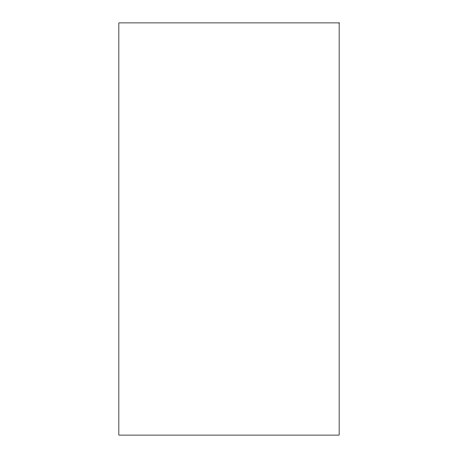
<?xml version="1.0" encoding="UTF-8"?>
<svg xmlns="http://www.w3.org/2000/svg" width="458" height="458" viewBox="0 0 458 458"><rect width="100%" height="100%" fill="white"/><g stroke="black" fill="none" stroke-linecap="round" stroke-linejoin="round"><path stroke-width="0.69" d="M339.138 22.9L118.862 22.9L118.862 435.1L339.138 435.1L339.138 22.9"/></g></svg>
